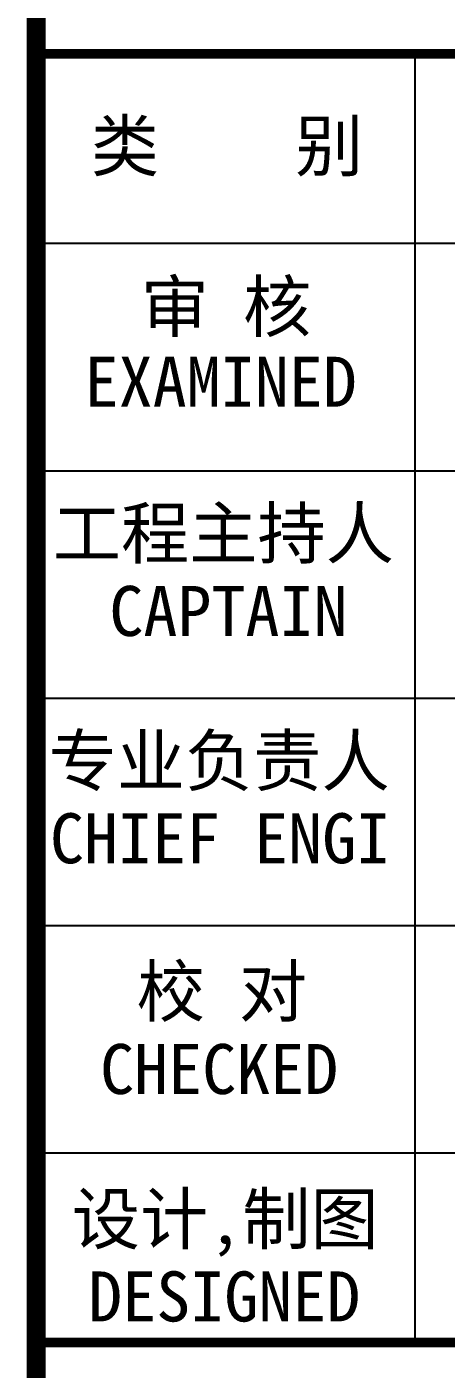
# Model space of a CAD drawing. Extents: x 185245 to 2288779, y -19957 to 815000.
# Drawn here: x 2278191 to 2281498, y 630972 to 641554 of the extents above; entities that cross this region are included whole.
import ezdxf

# ---------------------------------------------------------------- set-up
doc = ezdxf.new("R2010")
doc.units = 0
doc.header["$LTSCALE"] = 1000
doc.header["$MEASUREMENT"] = 0
doc.layers.add('图框', color=4, linetype='Continuous')
doc.styles.add('STYLE-黑体', font='simhei.ttf')

# ---------------------------------------------------------------- blocks, each defined once
blk = doc.blocks.new('FASD321')
at = {"layer": '图框', "color": 0}
for p, q in [((2278265, 639848, 0), (2287279, 639848, 0)), ((2278265, 639848, 0), (2287279, 639848, 0)), ((2278265, 638055, 0), (2287279, 638055, 0)), ((2278265, 636262, 0), (2287279, 636262, 0)), ((2278265, 634469, 0), (2287279, 634469, 0)), ((2278265, 632676, 0), (2287279, 632676, 0))]:
    blk.add_line(p, q, dxfattribs=at)
at = {"layer": '图框', "color": 4, "const_width": 148, "elevation": 0}
blk.add_lwpolyline([(2278265, 654469), (2278265, 594469)], dxfattribs=at)
at = {"layer": '图框', "color": 0, "const_width": 75, "elevation": 0}
blk.add_lwpolyline([(2278265, 641342), (2287279, 641342), (2287279, 626103), (2278265, 626103)], close=True, dxfattribs=at)
at = {"layer": '图框', "color": 0, "elevation": 0}
for points in [[(2281253, 639848), (2281253, 641342)], [(2281253, 631182), (2281253, 639848)]]:
    blk.add_lwpolyline(points, dxfattribs=at)
at = {"layer": '图框', "color": 0, "const_width": 75, "elevation": 0}
blk.add_lwpolyline([(2278265, 631182), (2287279, 631182)], dxfattribs=at)
at = {"layer": '图框', "color": 0, "style": 'STYLE-黑体'}
for s, p in [('类    别 ', (2278696, 640419, 0)), ('审 核', (2279090, 639152, 0)), ('EXAMINED ', (2278647, 638559, 0)), ('工程主持人', (2278396, 637365, 0)), ('CAPTAIN', (2278842, 636752, 0)), ('专业负责人', (2278363, 635572, 0)), ('CHIEF ENGI', (2278374, 634960, 0)), ('校 对', (2279057, 633753, 0)), ('CHECKED  ', (2278769, 633141, 0)), ('设计,制图', (2278546, 631960, 0)), ('DESIGNED ', (2278675, 631348, 0))]:
    blk.add_text(s, height=394.4, dxfattribs=at).set_placement(p)

msp = doc.modelspace()

# ---------------------------------------------------------------- block references
msp.add_blockref('FASD321', (0, 0))

doc.saveas('drawing.dxf')
